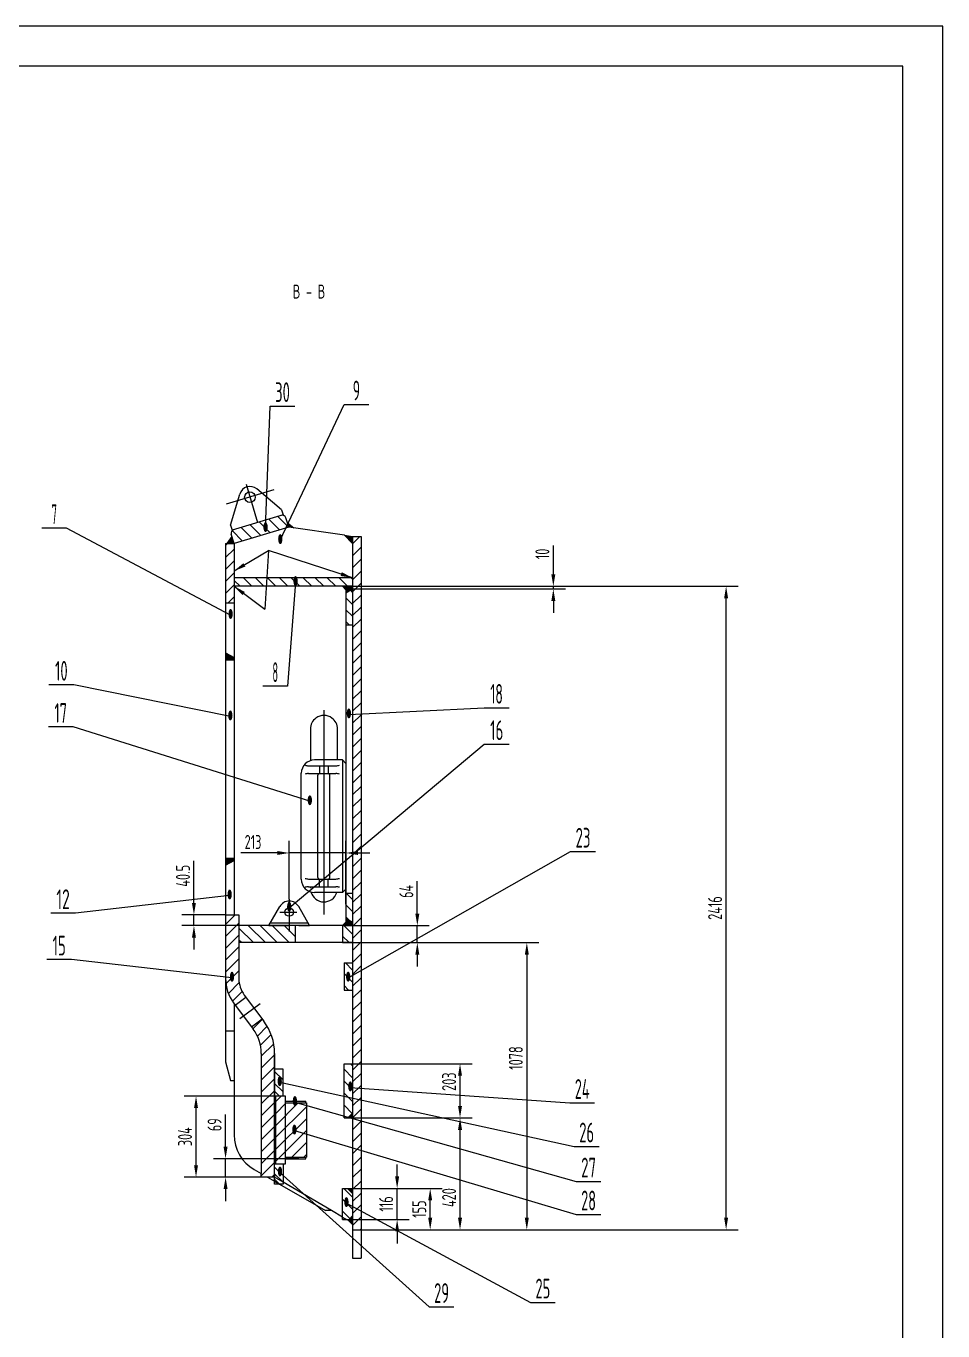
# Model space of a CAD drawing. Header units: millimetres. Extents: x 0 to 12943, y -98 to 8910.
# Drawn here: x 9500 to 12943, y 4011 to 8910 of the extents above; entities that cross this region are included whole.
import ezdxf
from ezdxf.enums import TextEntityAlignment as Align

# ---------------------------------------------------------------- set-up
doc = ezdxf.new("R2010")
doc.units = ezdxf.units.MM
doc.header["$LTSCALE"] = 150
doc.linetypes.add('F', pattern=[0.75, 0.5, -0.25])
doc.linetypes.add('G', pattern=[2, 1.25, -0.25, 0.25, -0.25])
for name, color, linetype in [('01', 7, 'Continuous'), ('02', 1, 'Continuous'), ('04', 2, 'F'), ('05', 4, 'G'), ('08', 1, 'Continuous'), ('11', 3, 'Continuous')]:
    doc.layers.add(name, color=color, linetype=linetype)
doc.styles.get("Standard").update_dxf_attribs({"font": 'isocp', "width": 0.707, "bigfont": 'intecad.shx'})
doc.dimstyles.new('INTE', dxfattribs={"dimscale": 15, "dimtxt": 3.5, "dimasz": 3, "dimexe": 3, "dimexo": 0, "dimgap": 1, "dimtad": 1, "dimdec": 3, "dimzin": 9, "dimdsep": 46, "dimtxsty": 'Standard', "dimcen": 0, "dimclrd": 1, "dimclre": 1, "dimclrt": 3, "dimaunit": 1, "dimadec": 0, "dimazin": 0, "dimtfac": 1, "dimtdec": 3, "dimtmove": 0, "dimatfit": 0, "dimfxl": 1, "dimarcsym": 0})
pattern_1 = [(135, (-217.187, 848.355), (-22.45064, -22.45064), [])]
pattern_2 = [(45, (-217.187, 997.355), (-22.45064, 22.45064), [])]
pattern_3 = [(135, (-217.187, 997.355), (-22.45064, -22.45064), [])]

# ---------------------------------------------------------------- blocks, each defined once
blk = doc.blocks.new('*D58')
at = {"layer": '08', "color": 1, "lineweight": -2}
for p, q in [((10726.3, 5468.4), (11425.6, 5468.4)), ((11380.6, 5423.4), (11380.6, 4435.4)), ((10758.3, 4390.4), (11425.6, 4390.4))]:
    blk.add_line(p, q, dxfattribs=at)
at = {"layer": '08', "color": 1}
for points in [[(11373.1, 5423.4), (11388.1, 5423.4), (11380.6, 5468.4)], [(11373.1, 4435.4), (11388.1, 4435.4), (11380.6, 4390.4)]]:
    blk.add_solid(points, dxfattribs=at)
at = {"layer": 'Defpoints', "color": 0}
for p in [(10726.3, 5468.4), (10758.3, 4390.4), (11380.6, 4390.4)]:
    blk.add_point(p, dxfattribs=at)
at = {"layer": '08', "color": 3, "insert": (11339.4, 5035.1), "char_height": 52.5, "attachment_point": 5, "rotation": 90}
blk.add_mtext('1078', dxfattribs=at)
blk = doc.blocks.new('*D59')
at = {"layer": '08', "color": 1, "lineweight": -2}
for p, q in [((10708.3, 4810.4), (11174.8, 4810.4)), ((11129.8, 4435.4), (11129.8, 4765.4)), ((10758.3, 4390.4), (11174.8, 4390.4))]:
    blk.add_line(p, q, dxfattribs=at)
at = {"layer": '08', "color": 1}
for points in [[(11122.3, 4765.4), (11137.3, 4765.4), (11129.8, 4810.4)], [(11122.3, 4435.4), (11137.3, 4435.4), (11129.8, 4390.4)]]:
    blk.add_solid(points, dxfattribs=at)
at = {"layer": 'Defpoints', "color": 0}
for p in [(10708.3, 4810.4), (11129.8, 4810.4), (10758.3, 4390.4)]:
    blk.add_point(p, dxfattribs=at)
at = {"layer": '08', "color": 3, "insert": (11088.6, 4511.2), "char_height": 52.5, "attachment_point": 5, "rotation": 90}
blk.add_mtext('420', dxfattribs=at)
blk = doc.blocks.new('*D60')
at = {"layer": '08', "color": 1, "lineweight": -2}
for p, q in [((10707.3, 4545.4), (11062.7, 4545.4)), ((11017.7, 4435.4), (11017.7, 4500.4)), ((10758.3, 4390.4), (11062.7, 4390.4))]:
    blk.add_line(p, q, dxfattribs=at)
at = {"layer": '08', "color": 1}
for points in [[(11010.2, 4500.4), (11025.2, 4500.4), (11017.7, 4545.4)], [(11010.2, 4435.4), (11025.2, 4435.4), (11017.7, 4390.4)]]:
    blk.add_solid(points, dxfattribs=at)
at = {"layer": 'Defpoints', "color": 0}
for p in [(10707.3, 4545.4), (11017.7, 4545.4), (10758.3, 4390.4)]:
    blk.add_point(p, dxfattribs=at)
at = {"layer": '08', "color": 3, "insert": (10976.4, 4467.9), "char_height": 52.5, "attachment_point": 5, "rotation": 90}
blk.add_mtext('155', dxfattribs=at)
blk = doc.blocks.new('*D61')
at = {"layer": '08', "color": 1, "lineweight": -2}
for p, q in [((10708.3, 5013.4), (11174.8, 5013.4)), ((11129.8, 4855.4), (11129.8, 4968.4)), ((10708.3, 4810.4), (11174.8, 4810.4))]:
    blk.add_line(p, q, dxfattribs=at)
at = {"layer": '08', "color": 1}
for points in [[(11122.3, 4968.4), (11137.3, 4968.4), (11129.8, 5013.4)], [(11122.3, 4855.4), (11137.3, 4855.4), (11129.8, 4810.4)]]:
    blk.add_solid(points, dxfattribs=at)
at = {"layer": 'Defpoints', "color": 0}
for p in [(10708.3, 5013.4), (11129.8, 5013.4), (10708.3, 4810.4)]:
    blk.add_point(p, dxfattribs=at)
at = {"layer": '08', "color": 3, "insert": (11088.6, 4946.3), "char_height": 52.5, "attachment_point": 5, "rotation": 90}
blk.add_mtext('203', dxfattribs=at)
blk = doc.blocks.new('*D62')
at = {"layer": '08', "color": 1, "lineweight": -2}
for p, q in [((10893.6, 4590.4), (10893.6, 4635.4)), ((10707.3, 4545.4), (10938.6, 4545.4)), ((10893.6, 4429.4), (10893.6, 4545.4)), ((10713.3, 4429.4), (10938.6, 4429.4)), ((10893.6, 4384.4), (10893.6, 4339.4))]:
    blk.add_line(p, q, dxfattribs=at)
at = {"layer": '08', "color": 1}
for points in [[(10886.1, 4590.4), (10901.1, 4590.4), (10893.6, 4545.4)], [(10886.1, 4384.4), (10901.1, 4384.4), (10893.6, 4429.4)]]:
    blk.add_solid(points, dxfattribs=at)
at = {"layer": 'Defpoints', "color": 0}
for p in [(10707.3, 4545.4), (10893.6, 4545.4), (10713.3, 4429.4)]:
    blk.add_point(p, dxfattribs=at)
at = {"layer": '08', "color": 3, "insert": (10852.3, 4487.4), "char_height": 52.5, "attachment_point": 5, "rotation": 90}
blk.add_mtext('116', dxfattribs=at)
blk = doc.blocks.new('*D63')
at = {"layer": '08', "color": 1, "lineweight": -2}
for p, q in [((10130.4, 5617.9), (10130.4, 5776.1)), ((10249.3, 5572.9), (10085.4, 5572.9)), ((10130.4, 5532.4), (10130.4, 5572.9)), ((10299.3, 5532.4), (10085.4, 5532.4)), ((10130.4, 5487.4), (10130.4, 5442.4))]:
    blk.add_line(p, q, dxfattribs=at)
at = {"layer": '08', "color": 1}
for points in [[(10122.9, 5617.9), (10137.9, 5617.9), (10130.4, 5572.9)], [(10122.9, 5487.4), (10137.9, 5487.4), (10130.4, 5532.4)]]:
    blk.add_solid(points, dxfattribs=at)
at = {"layer": 'Defpoints', "color": 0}
for p in [(10130.4, 5572.9), (10249.3, 5572.9), (10299.3, 5532.4)]:
    blk.add_point(p, dxfattribs=at)
at = {"layer": '08', "color": 3, "insert": (10089.2, 5719.5), "char_height": 52.5, "attachment_point": 5, "rotation": 90}
blk.add_mtext('40.5', dxfattribs=at)
blk = doc.blocks.new('*D64')
at = {"layer": '08', "color": 1, "lineweight": -2}
for p, q in [((10488.3, 5631.1), (10488.3, 5850.2)), ((10701.3, 5612.7), (10701.3, 5850.2)), ((10443.3, 5805.2), (10306.4, 5805.2)), ((10701.3, 5805.2), (10488.3, 5805.2)), ((10746.3, 5805.2), (10791.3, 5805.2))]:
    blk.add_line(p, q, dxfattribs=at)
at = {"layer": '08', "color": 1}
for points in [[(10443.3, 5812.7), (10443.3, 5797.7), (10488.3, 5805.2)], [(10746.3, 5812.7), (10746.3, 5797.7), (10701.3, 5805.2)]]:
    blk.add_solid(points, dxfattribs=at)
at = {"layer": 'Defpoints', "color": 0}
for p in [(10488.3, 5805.2), (10488.3, 5631.1), (10701.3, 5612.7)]:
    blk.add_point(p, dxfattribs=at)
at = {"layer": '08', "color": 3, "insert": (10352.3, 5846.4), "char_height": 52.5, "attachment_point": 5}
blk.add_mtext('213', dxfattribs=at)
blk = doc.blocks.new('*D65')
at = {"layer": '08', "color": 1, "lineweight": -2}
for p, q in [((10436.6, 4892), (10093.2, 4892)), ((10138.2, 4632.9), (10138.2, 4847)), ((10383.3, 4587.9), (10093.2, 4587.9))]:
    blk.add_line(p, q, dxfattribs=at)
at = {"layer": '08', "color": 1}
for points in [[(10130.7, 4847), (10145.7, 4847), (10138.2, 4892)], [(10130.7, 4632.9), (10145.7, 4632.9), (10138.2, 4587.9)]]:
    blk.add_solid(points, dxfattribs=at)
at = {"layer": 'Defpoints', "color": 0}
for p in [(10138.2, 4892), (10436.6, 4892), (10383.3, 4587.9)]:
    blk.add_point(p, dxfattribs=at)
at = {"layer": '08', "color": 3, "insert": (10097, 4739.9), "char_height": 52.5, "attachment_point": 5, "rotation": 90}
blk.add_mtext('304', dxfattribs=at)
blk = doc.blocks.new('*D66')
at = {"layer": '08', "color": 1, "lineweight": -2}
for p, q in [((10249.2, 4702), (10249.2, 4822.7)), ((10524.8, 4657), (10204.2, 4657)), ((10249.2, 4587.9), (10249.2, 4657)), ((10383.3, 4587.9), (10204.2, 4587.9)), ((10249.2, 4542.9), (10249.2, 4497.9))]:
    blk.add_line(p, q, dxfattribs=at)
at = {"layer": '08', "color": 1}
for points in [[(10241.7, 4702), (10256.7, 4702), (10249.2, 4657)], [(10241.7, 4542.9), (10256.7, 4542.9), (10249.2, 4587.9)]]:
    blk.add_solid(points, dxfattribs=at)
at = {"layer": 'Defpoints', "color": 0}
for p in [(10249.2, 4657), (10524.8, 4657), (10383.3, 4587.9)]:
    blk.add_point(p, dxfattribs=at)
at = {"layer": '08', "color": 3, "insert": (10208, 4784.8), "char_height": 52.5, "attachment_point": 5, "rotation": 90}
blk.add_mtext('69', dxfattribs=at)
blk = doc.blocks.new('*D67')
at = {"layer": '08', "color": 1, "lineweight": -2}
for p, q in [((10688.3, 6806.4), (12174.1, 6806.4)), ((12129.1, 4435.4), (12129.1, 6761.4)), ((10758.3, 4390.4), (12174.1, 4390.4))]:
    blk.add_line(p, q, dxfattribs=at)
at = {"layer": '08', "color": 1}
for points in [[(12121.6, 6761.4), (12136.6, 6761.4), (12129.1, 6806.4)], [(12121.6, 4435.4), (12136.6, 4435.4), (12129.1, 4390.4)]]:
    blk.add_solid(points, dxfattribs=at)
at = {"layer": 'Defpoints', "color": 0}
for p in [(10688.3, 6806.4), (12129.1, 6806.4), (10758.3, 4390.4)]:
    blk.add_point(p, dxfattribs=at)
at = {"layer": '08', "color": 3, "insert": (12087.8, 5598.4), "char_height": 52.5, "attachment_point": 5, "rotation": 90}
blk.add_mtext('2416', dxfattribs=at)
blk = doc.blocks.new('*D68')
at = {"layer": '08', "color": 1, "lineweight": -2}
for p, q in [((11480.3, 6851.4), (11480.3, 6959.8)), ((10726.3, 6806.4), (11525.3, 6806.4)), ((10726.3, 6796.4), (11525.3, 6796.4)), ((11480.3, 6796.4), (11480.3, 6806.4)), ((11480.3, 6751.4), (11480.3, 6706.4))]:
    blk.add_line(p, q, dxfattribs=at)
at = {"layer": '08', "color": 1}
for points in [[(11472.8, 6851.4), (11487.8, 6851.4), (11480.3, 6806.4)], [(11472.8, 6751.4), (11487.8, 6751.4), (11480.3, 6796.4)]]:
    blk.add_solid(points, dxfattribs=at)
at = {"layer": 'Defpoints', "color": 0}
for p in [(10726.3, 6806.4), (10726.3, 6796.4), (11480.3, 6806.4)]:
    blk.add_point(p, dxfattribs=at)
at = {"layer": '08', "color": 3, "insert": (11439.1, 6928.1), "char_height": 52.5, "attachment_point": 5, "rotation": 90}
blk.add_mtext('10', dxfattribs=at)
blk = doc.blocks.new('*D69')
at = {"layer": '08', "color": 1, "lineweight": -2}
for p, q in [((10969.4, 5577.4), (10969.4, 5699.2)), ((10688.3, 5532.4), (11014.4, 5532.4)), ((10969.4, 5468.4), (10969.4, 5532.4)), ((10688.3, 5468.4), (11014.4, 5468.4)), ((10969.4, 5423.4), (10969.4, 5378.4))]:
    blk.add_line(p, q, dxfattribs=at)
at = {"layer": '08', "color": 1}
for points in [[(10961.9, 5577.4), (10976.9, 5577.4), (10969.4, 5532.4)], [(10961.9, 5423.4), (10976.9, 5423.4), (10969.4, 5468.4)]]:
    blk.add_solid(points, dxfattribs=at)
at = {"layer": 'Defpoints', "color": 0}
for p in [(10688.3, 5532.4), (10969.4, 5532.4), (10688.3, 5468.4)]:
    blk.add_point(p, dxfattribs=at)
at = {"layer": '08', "color": 3, "insert": (10928.2, 5660.8), "char_height": 52.5, "attachment_point": 5, "rotation": 90}
blk.add_mtext('64', dxfattribs=at)
blk = doc.blocks.new('*U84')
at = {"layer": '01'}
for points in [[(831, 584), (25, 584)], [(831, 10), (831, 584)]]:
    blk.add_lwpolyline(points, dxfattribs=at)
at = {"layer": '02'}
for points in [[(841, 594), (0, 594)], [(841, 0), (841, 594)]]:
    blk.add_lwpolyline(points, dxfattribs=at)

msp = doc.modelspace()

# ---------------------------------------------------------------- hatches: boundary and pattern name
at = {"layer": '02'}
h = msp.add_hatch(dxfattribs=at)
h.set_pattern_fill('ANSI31', color=256, scale=10, angle=90, style=0)
h.set_pattern_definition(pattern_1)
h.paths.add_polyline_path([(10486.2777, 7028.4065), (10475.6458, 7063.8461, 0.414213562), (10459.4586, 7072.5623), (10361.9279, 7043.3031), (10383.5495, 6997.588)])
h.paths.add_polyline_path([(10383.5495, 6997.588), (10361.9279, 7043.3031), (10279.3621, 7018.5333, 0.414213562), (10270.6458, 7002.3461), (10281.2777, 6966.9065)])
at = {"layer": '02', "linetype": 'Continuous'}
for points in [[(10481.2829, 7045.0557), (10486.2777, 7028.4065), (10505.1925, 7025.6652)], [(10726.2777, 6966.9065), (10726.2777, 6993.4065), (10696.2777, 6997.9717)], [(10726.2777, 6796.4065), (10726.2777, 6806.4065), (10688.2777, 6806.4065), (10701.2777, 6793.4065), (10701.2777, 6781.9727)]]:
    msp.add_hatch(color=1, dxfattribs=at).paths.add_polyline_path(points)
at = {"layer": '02'}
h = msp.add_hatch(dxfattribs=at)
h.set_pattern_fill('ANSI31', color=256, scale=10, style=0)
h.set_pattern_definition([(45, (-217.187, 848.355), (-22.45064, 22.45064), [])])
h.paths.add_polyline_path([(10281.2777, 6966.9065), (10249.2777, 6966.9065), (10249.2777, 6742.9065), (10281.2777, 6742.9065)])
for points in [[(10273.4873, 6992.8746), (10255.1769, 6966.9065), (10281.2777, 6966.9065)], [(10281.2777, 6538.9065), (10249.2777, 6556.9065), (10249.2777, 6529.9065), (10281.2777, 6529.9065)], [(10281.2777, 5776.9065), (10281.2777, 5785.9065), (10249.2777, 5785.9065), (10249.2777, 5758.9065)], [(10726.2777, 5532.4065), (10726.2777, 5545.4065), (10701.2777, 5559.8403), (10701.2777, 5545.4065), (10688.2777, 5532.4065)], [(10726.2777, 4828.4065), (10708.2777, 4810.4065), (10726.2777, 4810.4065)], [(10726.2777, 4545.4065), (10707.2777, 4545.4065), (10726.2777, 4526.4065)]]:
    msp.add_hatch(color=256, dxfattribs=at).paths.add_polyline_path(points)
at = {"layer": '02', "linetype": 'Continuous'}
h = msp.add_hatch(dxfattribs=at)
h.set_pattern_fill('ANSI31', color=1, scale=10, style=0)
h.set_pattern_definition([(45, (-6999.21, 106.5), (-22.45064, 22.45064), [])])
h.paths.add_polyline_path([(10758.2777, 6993.4065), (10726.2777, 6993.4065), (10726.2777, 6581.3632), (10758.2777, 6571.274)])
h.paths.add_polyline_path([(10758.2777, 6571.274), (10726.2777, 6581.3632), (10726.2777, 6326.018), (10758.2777, 6327.6092)])
h.paths.add_polyline_path([(10758.2777, 6327.6092), (10726.2777, 6326.018), (10726.2777, 5798.9632), (10758.2777, 5825.7944)])
h.paths.add_polyline_path([(10758.2777, 5825.7944), (10726.2777, 5798.9632), (10726.2777, 5684.4081), (10758.2777, 5704.1852)])
h.paths.add_polyline_path([(10758.2777, 5704.1852), (10726.2777, 5684.4081), (10726.2777, 5526.4065), (10726.2777, 5346.2634), (10758.2777, 5364.3936)])
h.paths.add_polyline_path([(10758.2777, 5364.3936), (10726.2777, 5346.2634), (10726.2777, 5202.7479), (10758.2777, 5220.3827)])
h.paths.add_polyline_path([(10758.2777, 5108.4738), (10726.2777, 5104.4616), (10726.2777, 4924.1701), (10758.2777, 4921.9222)])
h.paths.add_polyline_path([(10758.2777, 5220.3827), (10726.2777, 5202.7479), (10726.2777, 5104.4616), (10758.2777, 5108.4738)])
h.paths.add_polyline_path([(10758.2777, 4877.8366), (10726.2777, 4884.8078), (10726.2777, 4808.7832), (10758.2777, 4799.7519)])
h.paths.add_polyline_path([(10758.2777, 4921.9222), (10726.2777, 4924.1701), (10726.2777, 4884.8078), (10758.2777, 4877.8366)])
h.paths.add_polyline_path([(10758.2777, 4799.7519), (10726.2777, 4808.7832), (10726.2777, 4703.4065), (10726.2777, 4697.8418), (10758.2777, 4688.3282)])
h.paths.add_polyline_path([(10758.2777, 4688.3282), (10726.2777, 4697.8418), (10726.2777, 4477.8443), (10758.2777, 4460.5777)])
h.paths.add_polyline_path([(10758.2777, 4460.5777), (10726.2777, 4477.8443), (10726.2777, 4390.4065), (10758.2777, 4390.4065)])
h.paths.add_polyline_path([(10704.4284, 4907.7199), (10732.874, 4907.7199), (10732.874, 4944.643), (10704.4284, 4944.643)], flags=9)
at = {"layer": '02'}
h = msp.add_hatch(dxfattribs=at)
h.set_pattern_fill('ANSI31', color=256, scale=10, angle=90, style=0)
h.set_pattern_definition(pattern_1)
h.paths.add_polyline_path([(10726.2777, 6838.4065), (10503.7777, 6838.4065), (10403.932, 6838.4065), (10401.8425, 6806.4065), (10726.2777, 6806.4065)])
h.paths.add_polyline_path([(10403.932, 6838.4065), (10281.2777, 6838.4065), (10281.2777, 6806.4065), (10401.8425, 6806.4065)])
h = msp.add_hatch(dxfattribs=at)
h.set_pattern_fill('ANSI31', color=256, scale=10, angle=90, style=0)
h.set_pattern_definition([(135, (541.847, 848.355), (-22.45064, -22.45064), [])])
h.paths.add_polyline_path([(10726.2777, 6796.4065), (10701.2777, 6781.9727), (10701.2777, 6660.6555), (10726.2777, 6660.6555)])
h = msp.add_hatch(dxfattribs=at)
h.set_pattern_fill('ANSI31', color=256, scale=10, angle=90, style=0)
h.set_pattern_definition([(135, (541.847, 997.355), (-22.45064, -22.45064), [])])
h.paths.add_polyline_path([(10726.2777, 5652.6938), (10701.2777, 5652.6938), (10701.2777, 5559.8403), (10726.2777, 5545.4065)])
h = msp.add_hatch(dxfattribs=at)
h.set_pattern_fill('ANSI31', color=256, scale=10, style=0)
h.set_pattern_definition(pattern_2)
h.paths.add_polyline_path([(10433.2777, 5052.7697, 0.020346574), (10432.6093, 5069.1893), (10383.2777, 5033.9352), (10383.2777, 4601.4033), (10383.2777, 4587.9065), (10406.6792, 4587.9065), (10433.2777, 4587.9065), (10433.2777, 4600.9065)])
h.paths.add_polyline_path([(10392.9965, 5173.8111), (10386.8671, 5182.0005), (10346.8377, 5152.0397), (10352.9671, 5143.8504, -0.162025931), (10383.2777, 5052.7697), (10383.2777, 5033.9352), (10432.6093, 5069.1893, 0.141213821)])
h.paths.add_polyline_path([(10299.2777, 5572.9065), (10249.2777, 5572.9065), (10249.2777, 5332.9697, 0.162025931), (10279.5883, 5241.8891), (10285.7178, 5233.6997), (10325.7472, 5263.6605), (10319.6177, 5271.8498, -0.162025931), (10299.2777, 5332.9697)])
h = msp.add_hatch(dxfattribs=at)
h.set_pattern_fill('ANSI31', color=256, scale=10, angle=90, style=0)
h.set_pattern_definition(pattern_3)
h.paths.add_polyline_path([(10688.2777, 5468.4065), (10726.2777, 5468.4065), (10726.2777, 5532.4065), (10688.2777, 5532.4065)])
h.paths.add_polyline_path([(10412.2777, 5532.4065), (10299.2777, 5532.4065), (10299.2777, 5468.4065), (10510.2777, 5468.4065), (10510.2777, 5532.4065)])
h = msp.add_hatch(dxfattribs=at)
h.set_pattern_fill('ANSI31', color=256, scale=10, angle=90, style=0)
h.set_pattern_definition(pattern_3)
h.paths.add_polyline_path([(10694.2777, 5290.4065), (10726.2777, 5290.4065), (10726.2777, 5392.4065), (10694.2777, 5392.4065)])
h.paths.add_polyline_path([(10726.2777, 5013.4065), (10694.2777, 5013.4065), (10694.2777, 4810.4065), (10708.2777, 4810.4065), (10726.2777, 4828.4065)])
h.paths.add_polyline_path([(10726.2777, 4526.4065), (10707.2777, 4545.4065), (10688.2777, 4545.4065), (10688.2777, 4438.094), (10703.0649, 4429.4065), (10713.2777, 4429.4065), (10726.2777, 4442.4065)])
h = msp.add_hatch(dxfattribs=at)
h.set_pattern_fill('ANSI31', color=256, scale=10, angle=90, style=0)
h.set_pattern_definition(pattern_3)
h.paths.add_polyline_path([(10465.2777, 4993.9697), (10433.2777, 4993.9697), (10433.2777, 4910.9697), (10452.2777, 4891.9697), (10465.2777, 4891.9697)])
h.paths.add_polyline_path([(10465.2777, 4637.9697), (10433.2777, 4637.9697), (10433.2777, 4637.9065), (10433.2777, 4631.9697), (10433.2777, 4600.9065), (10465.2777, 4569.1065), (10465.2777, 4571.3922)])
h.paths.add_polyline_path([(10433.2777, 4600.9065), (10433.2777, 4587.9065), (10465.2777, 4569.1065)])
h.paths.add_polyline_path([(10433.2777, 4587.9065), (10433.2777, 4572.5658), (10451.6497, 4561.9697), (10465.2777, 4561.9697), (10465.2777, 4569.1065)])
h.paths.add_polyline_path([(10433.2777, 4572.5658), (10433.2777, 4561.9697), (10451.6497, 4561.9697)])
h = msp.add_hatch(dxfattribs=at)
h.set_pattern_fill('ANSI31', color=256, scale=10, style=0)
h.set_pattern_definition(pattern_2)
h.paths.add_polyline_path([(10474.5777, 4891.9697), (10436.5777, 4891.9697), (10436.5777, 4637.9697), (10468.5777, 4637.9697), (10474.5777, 4637.9697)])
h.paths.add_polyline_path([(10552.5777, 4866.4697), (10474.5777, 4866.4697), (10474.5777, 4663.4697), (10552.5777, 4663.4697)])
h = msp.add_hatch(color=256, dxfattribs=at)
h.paths.add_polyline_path([(10726.2777, 4442.4065), (10713.2777, 4429.4065), (10726.2777, 4429.4065)])
h.paths.add_polyline_path([(10726.2777, 4429.4065), (10707.2777, 4429.4065), (10726.2777, 4410.4065)])

# ---------------------------------------------------------------- linework, layer by layer
for p, q in [((10701.2777, 6781.9727), (10726.2777, 6796.4065)), ((10726.2777, 6796.4065), (10726.2777, 5526.4065)), ((10510.2777, 5532.4065), (10510.2777, 5468.4065)), ((10688.2777, 5532.4065), (10688.2777, 5468.4065))]:
    msp.add_line(p, q)
at = {"layer": '01', "color": 7, "linetype": 'Continuous'}
for p, q in [((10459.446, 7093.4391), (10366.4732, 7171.8997)), ((10267.8807, 7035.9695), (10302.3109, 7152.651)), ((10465.1929, 7074.2826), (10273.6277, 7016.813)), ((10459.446, 7093.4391), (10465.1929, 7074.2826)), ((10486.2777, 7028.4065), (10475.6458, 7063.8461)), ((10267.8807, 7035.9695), (10273.6277, 7016.813)), ((10486.2777, 7028.4065), (10281.2777, 6966.9065)), ((10696.2777, 6997.9717), (10486.2777, 7028.4065)), ((10249.2777, 6966.9065), (10249.2777, 6556.9065)), ((10249.2777, 6966.9065), (10281.2777, 6966.9065)), ((10281.2777, 6966.9065), (10270.6458, 7002.3461)), ((10281.2777, 6966.9065), (10281.2777, 5572.9065)), ((10696.2777, 6997.9717), (10726.2777, 6966.9065)), ((10726.2777, 6993.4065), (10726.2777, 6483.4065)), ((10726.2777, 6993.4065), (10758.2777, 6993.4065)), ((10758.2777, 6993.4065), (10758.2777, 4284.0384)), ((10726.2777, 6838.4065), (10281.2777, 6838.4065)), ((10726.2777, 6806.4065), (10281.2777, 6806.4065)), ((10688.2777, 6806.4065), (10701.2777, 6793.4065)), ((10701.2777, 6793.4065), (10701.2777, 5545.4065)), ((10281.2777, 6742.9065), (10249.2777, 6742.9065)), ((10726.2777, 6660.6555), (10701.2777, 6660.6555)), ((10249.2777, 6556.9065), (10249.2777, 5758.9065)), ((10249.2777, 6529.9065), (10281.2777, 6529.9065)), ((10726.2777, 6483.4065), (10726.2777, 4284.0384)), ((10567.7777, 6270.604), (10567.7777, 6151.7774)), ((10669.7777, 6154.4065), (10669.7777, 6270.604)), ((10688.2777, 6154.4065), (10688.2777, 5656.4065)), ((10701.2777, 6141.4065), (10688.2777, 6154.4065)), ((10701.2777, 6141.4065), (10701.2777, 5669.4065)), ((10533.7777, 5706.4065), (10533.7777, 6104.4065)), ((10249.2777, 5785.9065), (10281.2777, 5785.9065)), ((10249.2777, 5758.9065), (10249.2777, 5021.3155)), ((10701.2777, 5669.4065), (10688.2777, 5656.4065)), ((10726.2777, 5652.6938), (10701.2777, 5652.6938)), ((10412.2777, 5532.4065), (10452.6014, 5603.6104)), ((10564.2777, 5532.4065), (10523.954, 5603.6104)), ((10249.2777, 5572.9065), (10299.2777, 5572.9065)), ((10299.2777, 5572.9065), (10299.2777, 5332.9697)), ((10417.9408, 5542.4065), (10558.6146, 5542.4065)), ((10688.2777, 5532.4065), (10701.2777, 5545.4065)), ((10701.2777, 5559.8403), (10726.2777, 5545.4065)), ((10726.2777, 5532.4065), (10299.2777, 5532.4065)), ((10726.2777, 5468.4065), (10299.2777, 5468.4065)), ((10694.2777, 5392.4065), (10694.2777, 5290.4065)), ((10694.2777, 5392.4065), (10726.2777, 5392.4065)), ((10726.2777, 5434.0339), (10726.2777, 4703.4065)), ((10285.7178, 5233.6997), (10325.7472, 5263.6605)), ((10319.6177, 5271.8498), (10392.9965, 5173.8111)), ((10694.2777, 5290.4065), (10726.2777, 5290.4065)), ((10279.5883, 5241.8891), (10352.9671, 5143.8504)), ((10281.2777, 5239.6319), (10281.2777, 4746.8794)), ((10346.8377, 5152.0397), (10386.8671, 5182.0005)), ((10383.2777, 5052.7697), (10383.2777, 4601.4033)), ((10433.2777, 4572.5658), (10433.2777, 5052.7697)), ((10433.2777, 5052.7697), (10433.2777, 4637.9065)), ((10249.2777, 5021.3155), (10268.2777, 4950.4065)), ((10433.2777, 4960.9697), (10433.2777, 5043.9697)), ((10694.2777, 5013.4065), (10726.2777, 5013.4065)), ((10694.2777, 4810.4065), (10694.2777, 5013.4065)), ((10465.2777, 4993.9697), (10433.2777, 4993.9697)), ((10465.2777, 4891.9697), (10465.2777, 4993.9697)), ((10452.2777, 4891.9697), (10433.2777, 4910.9697)), ((10474.5777, 4891.9697), (10436.5777, 4891.9697)), ((10436.5777, 4891.9697), (10436.5777, 4637.9697)), ((10468.5777, 4891.9697), (10455.5777, 4891.9697)), ((10474.5777, 4637.9697), (10474.5777, 4891.9697)), ((10474.5777, 4872.9697), (10550.5777, 4872.9697)), ((10474.5777, 4866.4697), (10552.5777, 4866.4697)), ((10550.5777, 4866.4697), (10550.5777, 4872.9697)), ((10552.5777, 4866.4697), (10552.5777, 4663.4697)), ((10694.2777, 4810.4065), (10726.2777, 4810.4065)), ((10726.2777, 4828.4065), (10708.2777, 4810.4065)), ((10433.2777, 4631.9697), (10433.2777, 4707.9697)), ((10474.5777, 4663.4697), (10552.5777, 4663.4697)), ((10474.5777, 4656.9697), (10550.5777, 4656.9697)), ((10550.5777, 4656.9697), (10550.5777, 4663.4697)), ((10356.3362, 4616.9418), (10383.2777, 4601.4033)), ((10433.2777, 4637.9697), (10468.5777, 4637.9697)), ((10436.5777, 4637.9697), (10474.5777, 4637.9697)), ((10465.2777, 4637.9697), (10465.2777, 4571.3922)), ((10383.2777, 4587.9065), (10383.2777, 4601.4033)), ((10406.6792, 4587.9065), (10383.2777, 4587.9065)), ((10433.2777, 4587.9065), (10406.6792, 4587.9065)), ((10406.6792, 4587.9065), (10433.2777, 4572.5658)), ((10433.2777, 4600.9065), (10433.2777, 4587.9065)), ((10433.2777, 4561.9697), (10433.2777, 4572.5658)), ((10451.6497, 4561.9697), (10433.2777, 4561.9697)), ((10465.2777, 4561.9697), (10451.6497, 4561.9697)), ((10451.6497, 4561.9697), (10624.2777, 4462.4065)), ((10465.2777, 4571.3922), (10465.2777, 4561.9697)), ((10646.8947, 4462.4065), (10465.2777, 4569.1065)), ((10688.2777, 4438.094), (10688.2777, 4545.4065)), ((10688.2777, 4545.4065), (10726.2777, 4545.4065)), ((10707.2777, 4545.4065), (10726.2777, 4526.4065)), ((10646.8947, 4462.4065), (10624.2777, 4462.4065)), ((10688.2777, 4438.094), (10646.8947, 4462.4065)), ((10688.2777, 4429.4065), (10688.2777, 4438.094)), ((10688.2777, 4429.4065), (10703.0649, 4429.4065)), ((10713.2777, 4423.4065), (10703.0649, 4429.4065)), ((10703.0649, 4429.4065), (10726.2777, 4429.4065)), ((10707.2777, 4429.4065), (10726.2777, 4410.4065)), ((10713.2777, 4429.4065), (10726.2777, 4442.4065)), ((10726.2777, 4390.4065), (10758.2777, 4390.4065))]:
    msp.add_line(p, q, dxfattribs=at)
at = {"layer": '01'}
for p, q in [((10481.2829, 7045.0557), (10505.1925, 7025.6652)), ((10255.1769, 6966.9065), (10273.4873, 6992.8746)), ((10696.2777, 6997.9717), (10726.2777, 6993.4065)), ((10249.2777, 6556.9065), (10281.2777, 6538.9065)), ((10560.7777, 6132.4065), (10663.7777, 6132.4065)), ((10688.2777, 6154.4065), (10583.7777, 6154.4065)), ((10560.7777, 6103.4065), (10663.7777, 6103.4065)), ((10595.7777, 5713.4065), (10595.7777, 6097.4065)), ((10640.7777, 5713.4065), (10640.7777, 6097.4065)), ((10249.2777, 5758.9065), (10281.2777, 5776.9065)), ((10560.7777, 5707.4065), (10663.7777, 5707.4065)), ((10560.7777, 5678.4065), (10663.7777, 5678.4065)), ((10567.7777, 5675.8328), (10567.7777, 5672.404)), ((10688.2777, 5656.4065), (10583.7777, 5656.4065)), ((10669.7777, 5672.404), (10669.7777, 5672.854)), ((10249.2777, 5137.009), (10281.2777, 5137.009)), ((10268.2777, 4950.4065), (10281.2777, 4950.4065)), ((10726.2777, 4284.0384), (10758.2777, 4284.0384))]:
    msp.add_line(p, q, dxfattribs=at)
at = {"layer": '01', "color": 7, "linetype": 'Continuous'}
for centre, radius in [((10340.6755, 7141.3304), 20), ((10488.2777, 5583.4065), 16)]:
    msp.add_circle(centre, radius, dxfattribs=at)
for centre, radius, start, end in [((10340.6755, 7141.3304), 40, 49.8386757, 163.5598128), ((10463.1941, 7060.1105), 13, 16.6992442, 106.6992442), ((10283.0976, 7006.0816), 13, 106.6992442, 196.6992442), ((10618.7777, 6270.604), 51, 126.0188542, 180), ((10618.7777, 6270.604), 51, 0, 53.9811458), ((10488.2777, 5583.4065), 41, 29.5234106, 150.4765894), ((10401.2777, 5332.9697), 152, 180, 216.8136836), ((10401.2777, 5332.9697), 102, 180, 216.8136836), ((10231.2777, 5052.7697), 202, 0, 36.8136836), ((10231.2777, 5052.7697), 152, 0, 36.8136836), ((10431.2777, 4746.8794), 150, 180, 240.0257945)]:
    msp.add_arc(centre, radius, start, end, dxfattribs=at)
at = {"layer": '01'}
for centre, radius, start, end in [((10618.7777, 6270.604), 51, 53.9811458, 126.0188542), ((10583.7777, 6104.4065), 50, 90, 180), ((10564.2304, 6196.5527), 64.239, 255.1602677, 266.9190386), ((10660.1994, 6201.4543), 69.1404, 272.9665939, 284.3005594), ((10564.2304, 6039.2603), 64.239, 93.0809614, 104.8397323), ((10601.7777, 6097.4065), 6, 90, 180), ((10634.7777, 6097.4065), 6, 0, 90), ((10660.1994, 6034.3587), 69.1404, 75.6994406, 87.0334061), ((10583.7777, 5706.4065), 50, 180, 270), ((10564.2304, 5771.5527), 64.239, 255.1602677, 266.9190386), ((10601.7777, 5713.4065), 6, 180, 270), ((10634.7777, 5713.4065), 6, 270, 0), ((10660.1994, 5776.4543), 69.1404, 272.9665939, 284.3005594), ((10564.2304, 5614.2603), 64.239, 93.0809614, 104.8397323), ((10618.7777, 5672.404), 51, 195.9144868, 341.7190101), ((10660.1994, 5609.3587), 69.1404, 75.6994406, 87.0334061)]:
    msp.add_arc(centre, radius, start, end, dxfattribs=at)
at = {"layer": '02'}
for p, q in [((10399.2636, 7024.9828), (10416.5219, 7483.3767)), ((10416.5219, 7483.3767), (10509.5219, 7483.3767)), ((10454.7724, 6979.8606), (10694.0681, 7489.574)), ((10694.0681, 7489.574), (10787.0681, 7489.574)), ((9652.1396, 7024.9714), (9559.1396, 7024.9714)), ((10268.0853, 6698.7169), (9652.1396, 7024.9714)), ((10410.5927, 6940.4101), (10396.2283, 6720.4304)), ((10512.0374, 6822.4065), (10482.4306, 6431.6418)), ((9679.0256, 6437.0275), (9586.0256, 6437.0275)), ((10267.2193, 6317.685), (9679.0256, 6437.0275)), ((10482.4306, 6431.6418), (10389.4306, 6431.6418)), ((10712.3122, 6325.3235), (11220.7279, 6350.6048)), ((11220.7279, 6350.6048), (11313.7279, 6350.6048)), ((9676.6947, 6278.494), (9583.6947, 6278.494)), ((10565.6807, 5999.3598), (9676.6947, 6278.494)), ((10488.2777, 5599.4065), (11221.061, 6213.8259)), ((11221.061, 6213.8259), (11314.061, 6213.8259)), ((10709.7204, 5336.8825), (11545.2556, 5810.2712)), ((11545.2556, 5810.2712), (11638.2556, 5810.2712)), ((10264.5633, 5645.4869), (9685.4634, 5579.1921)), ((9685.4634, 5579.1921), (9592.4634, 5579.1921)), ((9670.9762, 5405.2396), (9577.9762, 5405.2396)), ((10273.3643, 5336.4305), (9670.9762, 5405.2396)), ((10452.6422, 4944.4188), (11558.9243, 4703.4172)), ((10717.7202, 4924.7712), (11542.1858, 4866.8566)), ((10509.6047, 4869.9339), (11566.163, 4571.7455)), ((11542.1858, 4866.8566), (11635.1858, 4866.8566)), ((10507.9172, 4762.7603), (11566.163, 4448.1441)), ((11558.9243, 4703.4172), (11651.9243, 4703.4172)), ((10453.5963, 4605.1784), (11014.0362, 4100.6606)), ((11566.163, 4571.7455), (11659.163, 4571.7455)), ((10703.1608, 4490.3178), (11394.2724, 4117.4063)), ((11566.163, 4448.1441), (11659.163, 4448.1441)), ((11394.2724, 4117.4063), (11487.2724, 4117.4063)), ((11014.0362, 4100.6606), (11107.0362, 4100.6606))]:
    msp.add_line(p, q, dxfattribs=at)
at = {"layer": '04', "color": 2, "linetype": 'F'}
for p, q in [((10602.2777, 6132.4065), (10602.2777, 6103.4065)), ((10634.2777, 6132.4065), (10634.2777, 6103.4065)), ((10602.2777, 5678.4065), (10602.2777, 5707.4065)), ((10634.2777, 5678.4065), (10634.2777, 5707.4065)), ((10412.2777, 5532.4065), (10564.2777, 5532.4065)), ((10433.2777, 4600.9065), (10465.2777, 4569.1065)), ((10465.2777, 4569.1065), (10433.2777, 4587.9065)), ((10433.2777, 4572.5658), (10451.6497, 4561.9697)), ((10688.2777, 4438.094), (10703.0649, 4429.4065))]:
    msp.add_line(p, q, dxfattribs=at)
at = {"layer": '05', "color": 142, "linetype": 'G'}
for p, q in [((10430.7238, 7168.3449), (10250.6273, 7114.316)), ((10326.0554, 7190.0643), (10369.4103, 7045.5478))]:
    msp.add_line(p, q, dxfattribs=at)
at = {"layer": '05', "color": 4, "linetype": 'G'}
for p, q in [((10618.2777, 6341.5858), (10618.2777, 5573.6325)), ((10618.2777, 6171.1776), (10618.2777, 5636.1629)), ((10488.2777, 5631.1341), (10488.2777, 5510.7231)), ((10452.9617, 5583.4065), (10517.0342, 5583.4065)), ((10303.1027, 5183.0086), (10379.2961, 5240.037))]:
    msp.add_line(p, q, dxfattribs=at)

# ---------------------------------------------------------------- block references
at = {"layer": '05', "xscale": 15, "yscale": 15, "zscale": 15}
msp.add_blockref('*U84', (328.3417, 0), dxfattribs=at)

# ---------------------------------------------------------------- texts
at = {"layer": '02', "width": 0.605172}
for p, p2 in [((10390.2636, 7009.9828), (10408.2636, 7009.9828)), ((10445.7724, 6964.8606), (10463.7724, 6964.8606)), ((10503.0374, 6807.4065), (10521.0374, 6807.4065)), ((10259.0853, 6683.7169), (10277.0853, 6683.7169)), ((10258.2193, 6302.685), (10276.2193, 6302.685)), ((10703.3122, 6310.3235), (10721.3122, 6310.3235)), ((10556.6807, 5984.3598), (10574.6807, 5984.3598)), ((10255.5633, 5630.4869), (10273.5633, 5630.4869)), ((10479.2777, 5584.4065), (10497.2777, 5584.4065)), ((10264.3643, 5321.4305), (10282.3643, 5321.4305)), ((10700.7204, 5321.8825), (10718.7204, 5321.8825)), ((10443.6422, 4929.4188), (10461.6422, 4929.4188)), ((10708.7202, 4909.7712), (10726.7202, 4909.7712)), ((10500.6047, 4854.9339), (10518.6047, 4854.9339)), ((10498.9172, 4747.7603), (10516.9172, 4747.7603)), ((10444.5963, 4590.1784), (10462.5963, 4590.1784)), ((10694.1608, 4475.3178), (10712.1608, 4475.3178))]:
    msp.add_text('●', height=30, dxfattribs=at).set_placement(p, p2, align=Align.FIT)
at = {"layer": '11'}
for s, height, width, p, p2 in [('30', 74.24621, 0.600864, (10435.1219, 7498.3767), (10490.9219, 7498.3767)), ('9', 74.2462, 0.579528, (10727.1952, 7504.574), (10753.941, 7504.574)), ('7', 74.2462, 0.514182, (9595.1412, 7039.9714), (9616.138, 7039.9714)), ('10', 74.24621, 0.606076, (9608.8835, 6452.0275), (9656.1677, 6452.0275)), ('8', 74.2462, 0.514182, (10425.4322, 6446.6418), (10446.429, 6446.6418)), ('18', 74.24621, 0.606, (11243.6065, 6365.6048), (11290.8494, 6365.6048)), ('17', 74.24621, 0.606, (9606.5733, 6293.494), (9653.8162, 6293.494)), ('16', 74.24621, 0.610556, (11242.6376, 6228.8259), (11292.4844, 6228.8259)), ('23', 74.24621, 0.581958, (11563.8556, 5825.2712), (11619.6556, 5825.2712)), ('12', 74.24621, 0.611465, (9613.7656, 5594.1921), (9664.1611, 5594.1921)), ('15', 74.24621, 0.609833, (9599.7676, 5420.2396), (9649.1848, 5420.2396)), ('24', 74.24621, 0.556706, (11560.7858, 4881.8566), (11616.5858, 4881.8566)), ('26', 74.24621, 0.578293, (11577.5243, 4718.4172), (11633.3243, 4718.4172)), ('27', 74.24621, 0.601243, (11584.763, 4586.7455), (11640.563, 4586.7455)), ('28', 74.24621, 0.601243, (11584.763, 4463.1441), (11640.563, 4463.1441)), ('29', 74.24621, 0.568672, (11032.6362, 4115.6606), (11088.4362, 4115.6606)), ('25', 74.24621, 0.581958, (11412.8724, 4132.4063), (11468.6724, 4132.4063))]:
    msp.add_text(s, height=height, dxfattribs=dict(at, width=width)).set_placement(p, p2, align=Align.FIT)
at = {"layer": '11', "color": 3, "linetype": 'Continuous', "insert": (10501.7409, 7939.4569), "char_height": 52.5, "attachment_point": 1}
msp.add_mtext('B - B', dxfattribs=at)

# ---------------------------------------------------------------- dimensions: what is measured, and where the dimension line sits
at = {"layer": '08'}
for base, p1, p2, picture, middle in [((11480.3045, 6806.4065), (10726.2777, 6796.4065), (10726.2777, 6806.4065), '*D68', (11439.0545, 6928.124)), ((12129.0831, 6806.4065), (10758.2777, 4390.4065), (10688.2777, 6806.4065), '*D67', (12087.828, 5598.4065)), ((10130.4005, 5572.9065), (10299.2777, 5532.4065), (10249.2777, 5572.9065), '*D63', (10089.1505, 5719.5045)), ((11017.674, 4545.4065), (10758.2777, 4390.4065), (10707.2777, 4545.4065), '*D60', (10976.424, 4467.9065))]:
    dim = msp.add_linear_dim(base=base, p1=p1, p2=p2, angle=90, dimstyle='INTE', dxfattribs=at)
    dim.commit()
    dim.dimension.update_dxf_attribs({"geometry": picture, "text_midpoint": middle})
dim = msp.add_linear_dim(base=(10488.2777, 5805.1873), p1=(10701.2777, 5612.7126), p2=(10488.2777, 5631.1341), dimstyle='INTE', dxfattribs=at)
dim.commit()
dim.dimension.update_dxf_attribs({"geometry": '*D64', "text_midpoint": (10352.3437, 5805.1873), "dimtype": 160})
for base, p1, p2, picture, middle in [((10969.4288, 5532.4065), (10688.2777, 5468.4065), (10688.2777, 5532.4065), '*D69', (10969.4288, 5660.7876)), ((11380.6054, 4390.4065), (10726.2777, 5468.4065), (10758.2777, 4390.4065), '*D58', (11380.6054, 5035.0569)), ((11129.8481, 5013.4065), (10708.2777, 4810.4065), (10708.2777, 5013.4065), '*D61', (11129.8481, 4946.3431)), ((11129.8481, 4810.4065), (10758.2777, 4390.4065), (10708.2777, 4810.4065), '*D59', (11129.8481, 4511.2341)), ((10893.5598, 4545.4065), (10713.2777, 4429.4065), (10707.2777, 4545.4065), '*D62', (10893.5598, 4487.4065))]:
    dim = msp.add_linear_dim(base=base, p1=p1, p2=p2, angle=90, dimstyle='INTE', dxfattribs=at)
    dim.commit()
    dim.dimension.update_dxf_attribs({"geometry": picture, "text_midpoint": middle, "dimtype": 160})
dim = msp.add_linear_dim(base=(10138.225, 4891.9697), p1=(10383.2777, 4587.9065), p2=(10436.5777, 4891.9697), angle=90, dimstyle='INTE', override={"dimdec": 0}, dxfattribs=at)
dim.commit()
dim.dimension.update_dxf_attribs({"geometry": '*D65', "text_midpoint": (10096.975, 4739.9381)})
dim = msp.add_linear_dim(base=(10249.2041, 4656.9697), p1=(10383.2777, 4587.9065), p2=(10524.7567, 4656.9697), angle=90, dimstyle='INTE', override={"dimdec": 0}, dxfattribs=at)
dim.commit()
dim.dimension.update_dxf_attribs({"geometry": '*D66', "text_midpoint": (10249.2041, 4784.8236), "dimtype": 160})

# ---------------------------------------------------------------- leaders
at = {"layer": '02', "color": 1, "linetype": 'Continuous'}
for points in [[(10281.2777, 6864.1856), (10410.5927, 6940.4101)], [(10726.2777, 6838.4065), (10410.5927, 6940.4101)], [(10281.2777, 6806.4065), (10396.2283, 6720.4304)]]:
    msp.add_leader(points, dimstyle='INTE', dxfattribs=at)

doc.saveas('drawing.dxf')
